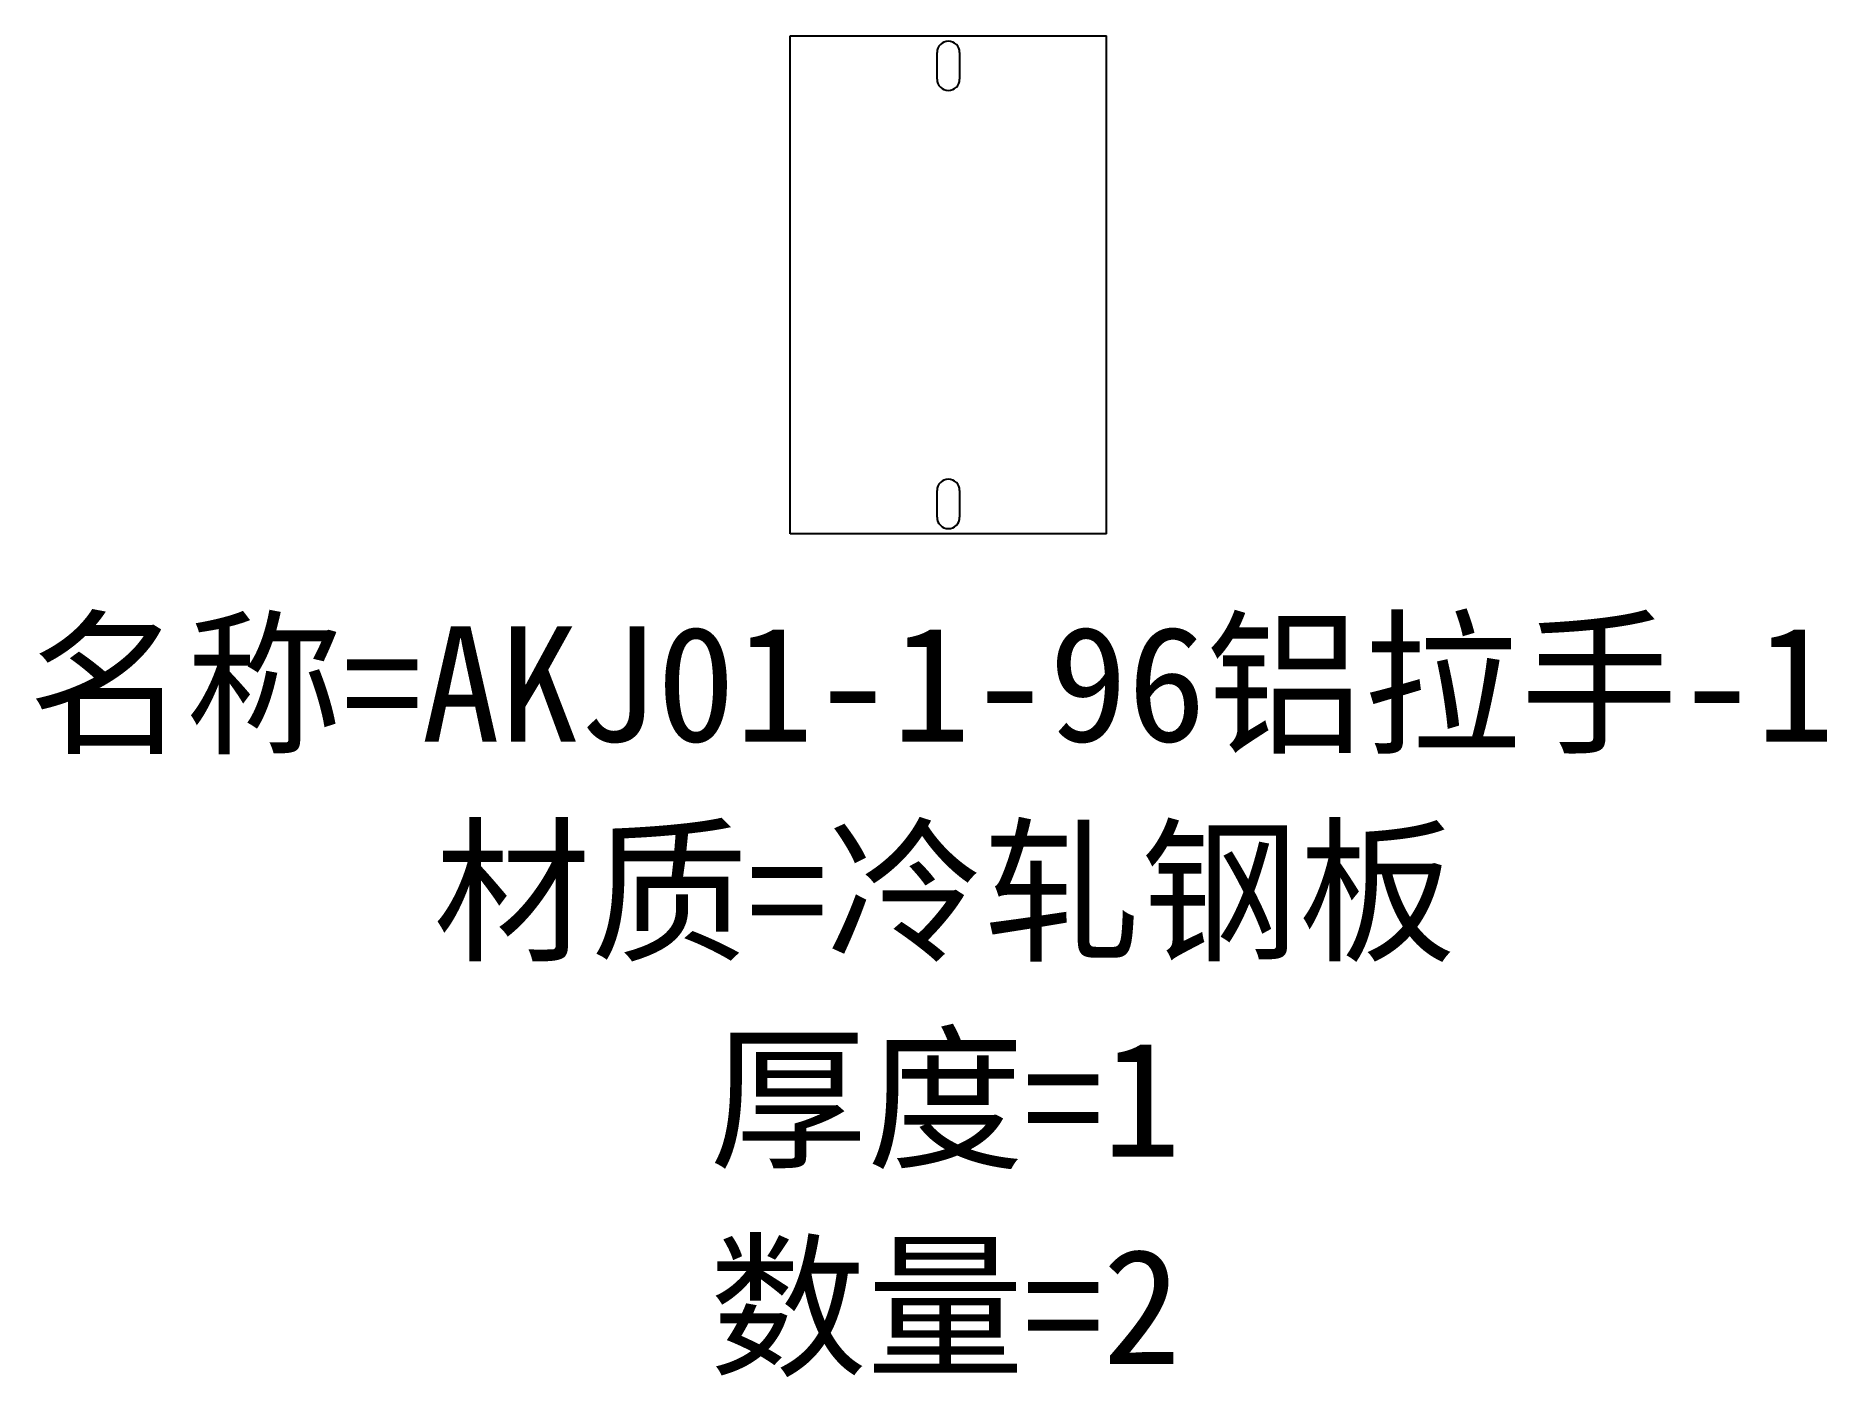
# Model space of a CAD drawing. Header units: millimetres. Extents: x -242 to 5936, y -4183 to 1540.
# Drawn here: x -197.8 to 190.5, y -4182.8 to -3892 of the extents above.
import ezdxf

# ---------------------------------------------------------------- set-up
doc = ezdxf.new("R2010")
doc.units = ezdxf.units.MM
doc.layers.add('零件信息', color=131, linetype='Continuous')
doc.styles.add('SLDTEXTSTYLE1', font='SIMSUN.TTC', dxfattribs={"bigfont": 'bigfont'})

msp = doc.modelspace()

# ---------------------------------------------------------------- linework, layer by layer
at = {"color": 7, "linetype": 'Continuous', "lineweight": 25}
for p, q in [((-34.3, -4000), (-34.3, -3892)), ((-34.3, -3892), (34.3, -3892)), ((34.3, -4000), (34.3, -3892)), ((-2.45, -3901.4), (-2.45, -3895.6)), ((2.45, -3895.6), (2.45, -3901.4)), ((-2.45, -3996.4), (-2.45, -3990.6)), ((2.45, -3990.6), (2.45, -3996.4)), ((34.3, -4000), (-34.3, -4000))]:
    msp.add_line(p, q, dxfattribs=at)
for centre, start, end in [((0, -3895.6), 0, 180), ((0, -3901.4), 180, 0), ((0, -3990.6), 0, 180), ((0, -3996.4), 180, 0)]:
    msp.add_arc(centre, 2.45, start, end, dxfattribs=at)

# ---------------------------------------------------------------- texts
at = {"layer": '零件信息', "char_height": 25, "attachment_point": 2, "style": 'SLDTEXTSTYLE1'}
for s, insert in [('名称=AKJ01-1-96铝拉手-1', (-3.64, -4020.01)), ('材质=冷轧钢板', (-0.82, -4065.01)), ('厚度=1', (-0.68, -4110.01)), ('数量=2', (-0.68, -4155.01))]:
    msp.add_mtext(s, dxfattribs=dict(at, insert=insert))

doc.saveas('drawing.dxf')
